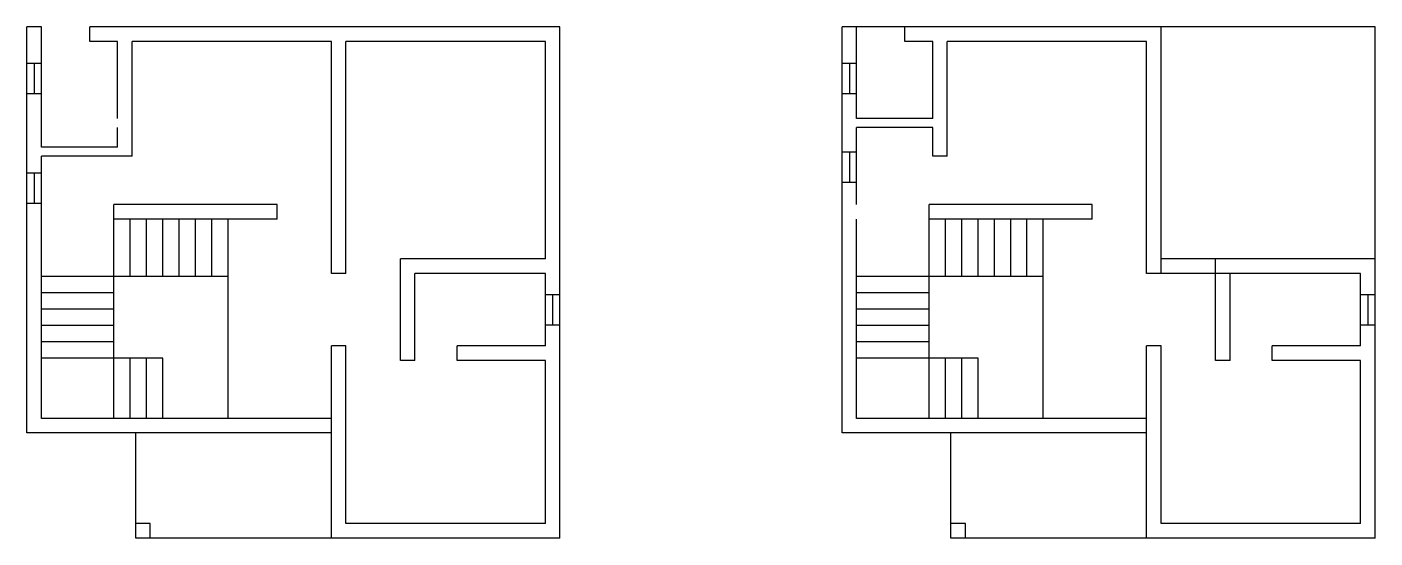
# Model space of a CAD drawing. Header units: inches. Extents: x -2903 to 3367, y -161 to 1064.
# Drawn here: x -342.41 to -320.1, y 853.37 to 861.83 of the extents above; entities that cross this region are included whole.
import ezdxf

# ---------------------------------------------------------------- set-up
doc = ezdxf.new("R2010")
doc.units = ezdxf.units.IN
doc.header["$MEASUREMENT"] = 0

msp = doc.modelspace()

# ---------------------------------------------------------------- linework, layer by layer
for p, q in [((-342.409, 855.111), (-342.409, 861.831)), ((-342.169, 861.831), (-342.409, 861.831)), ((-342.169, 861.591), (-342.169, 861.831)), ((-333.589, 861.831), (-341.369, 861.831)), ((-337.129, 861.831), (-341.369, 861.831)), ((-341.369, 861.591), (-341.369, 861.831)), ((-333.589, 853.371), (-333.589, 861.831)), ((-328.918, 855.111), (-328.918, 861.831)), ((-328.678, 861.831), (-328.918, 861.831)), ((-320.098, 861.831), (-328.678, 861.831)), ((-328.678, 861.591), (-328.678, 861.831)), ((-323.638, 861.831), (-327.878, 861.831)), ((-327.878, 861.591), (-327.878, 861.831)), ((-323.638, 857.751), (-323.638, 861.831)), ((-320.098, 853.371), (-320.098, 861.831)), ((-342.169, 859.841), (-342.169, 861.591)), ((-340.909, 861.591), (-341.369, 861.591)), ((-340.909, 860.361), (-340.909, 861.591)), ((-337.369, 861.591), (-340.669, 861.591)), ((-340.669, 859.691), (-340.669, 861.591)), ((-337.369, 857.751), (-337.369, 861.591)), ((-333.829, 861.591), (-337.129, 861.591)), ((-337.129, 857.751), (-337.129, 861.591)), ((-333.829, 857.991), (-333.829, 861.591)), ((-328.678, 860.361), (-328.678, 861.591)), ((-327.418, 861.591), (-327.878, 861.591)), ((-327.418, 860.361), (-327.418, 861.591)), ((-327.178, 859.691), (-327.178, 861.591)), ((-323.878, 861.591), (-327.178, 861.591)), ((-323.878, 857.751), (-323.878, 861.591)), ((-342.169, 861.226), (-342.409, 861.226)), ((-342.289, 861.226), (-342.289, 860.726)), ((-328.678, 861.226), (-328.918, 861.226)), ((-328.798, 861.226), (-328.798, 860.726)), ((-342.169, 860.726), (-342.409, 860.726)), ((-328.678, 860.726), (-328.918, 860.726)), ((-342.169, 860.316), (-342.169, 860.361)), ((-340.909, 860.316), (-340.909, 860.361)), ((-328.678, 860.316), (-328.678, 860.361)), ((-327.418, 860.316), (-327.418, 860.361)), ((-342.169, 860.121), (-342.169, 860.166)), ((-340.909, 860.121), (-340.909, 860.166)), ((-340.909, 859.841), (-340.909, 860.121)), ((-327.418, 860.316), (-328.678, 860.316)), ((-328.678, 860.121), (-328.678, 860.166)), ((-327.418, 860.166), (-328.678, 860.166)), ((-328.678, 858.891), (-328.678, 860.121)), ((-327.418, 860.121), (-327.418, 860.166)), ((-327.418, 859.691), (-327.418, 860.121)), ((-340.909, 859.841), (-342.169, 859.841)), ((-342.169, 855.351), (-342.169, 859.691)), ((-340.909, 859.691), (-342.169, 859.691)), ((-340.909, 859.841), (-341.369, 859.841)), ((-340.669, 859.691), (-340.909, 859.691)), ((-328.678, 859.756), (-328.918, 859.756)), ((-328.798, 859.756), (-328.798, 859.256)), ((-327.178, 859.691), (-327.418, 859.691)), ((-342.169, 859.41), (-342.409, 859.41)), ((-342.289, 859.41), (-342.289, 858.91)), ((-328.678, 859.256), (-328.918, 859.256)), ((-342.169, 858.91), (-342.409, 858.91)), ((-340.669, 858.891), (-340.969, 858.891)), ((-340.969, 855.351), (-340.969, 858.891)), ((-338.269, 858.891), (-340.669, 858.891)), ((-338.269, 858.651), (-338.269, 858.891)), ((-327.478, 855.351), (-327.478, 858.891)), ((-327.178, 858.891), (-327.478, 858.891)), ((-324.778, 858.891), (-327.178, 858.891)), ((-324.778, 858.651), (-324.778, 858.891)), ((-338.269, 858.651), (-340.969, 858.651)), ((-340.699, 857.701), (-340.699, 858.651)), ((-340.429, 857.701), (-340.429, 858.651)), ((-340.159, 857.701), (-340.159, 858.651)), ((-339.889, 857.701), (-339.889, 858.651)), ((-339.619, 857.701), (-339.619, 858.651)), ((-339.349, 857.701), (-339.349, 858.651)), ((-339.079, 855.351), (-339.079, 858.651)), ((-328.678, 855.351), (-328.678, 858.651)), ((-324.778, 858.651), (-327.478, 858.651)), ((-327.208, 857.701), (-327.208, 858.651)), ((-326.938, 857.701), (-326.938, 858.651)), ((-326.668, 857.701), (-326.668, 858.651)), ((-326.398, 857.701), (-326.398, 858.651)), ((-326.128, 857.701), (-326.128, 858.651)), ((-325.858, 857.701), (-325.858, 858.651)), ((-325.588, 855.351), (-325.588, 858.651)), ((-333.829, 857.991), (-336.229, 857.991)), ((-336.229, 856.311), (-336.229, 857.991)), ((-320.098, 857.991), (-323.638, 857.991)), ((-322.738, 856.311), (-322.738, 857.991)), ((-339.079, 857.701), (-342.169, 857.701)), ((-337.129, 857.751), (-337.369, 857.751)), ((-333.829, 857.751), (-335.989, 857.751)), ((-335.989, 856.311), (-335.989, 857.751)), ((-333.829, 856.551), (-333.829, 857.751)), ((-325.588, 857.701), (-328.678, 857.701)), ((-323.638, 857.751), (-323.878, 857.751)), ((-320.338, 857.751), (-323.638, 857.751)), ((-322.498, 856.311), (-322.498, 857.751)), ((-320.338, 856.551), (-320.338, 857.751)), ((-340.969, 857.431), (-342.169, 857.431)), ((-333.829, 857.401), (-333.589, 857.401)), ((-333.709, 857.401), (-333.709, 856.901)), ((-327.478, 857.431), (-328.678, 857.431)), ((-320.338, 857.401), (-320.098, 857.401)), ((-320.218, 857.401), (-320.218, 856.901)), ((-340.969, 857.161), (-342.169, 857.161)), ((-327.478, 857.161), (-328.678, 857.161)), ((-340.969, 856.891), (-342.169, 856.891)), ((-333.829, 856.901), (-333.589, 856.901)), ((-327.478, 856.891), (-328.678, 856.891)), ((-320.338, 856.901), (-320.098, 856.901)), ((-340.969, 856.621), (-342.169, 856.621)), ((-337.369, 853.371), (-337.369, 856.551)), ((-337.129, 856.551), (-337.369, 856.551)), ((-337.129, 853.611), (-337.129, 856.551)), ((-333.829, 856.551), (-335.289, 856.551)), ((-335.289, 856.311), (-335.289, 856.551)), ((-327.478, 856.621), (-328.678, 856.621)), ((-323.878, 853.371), (-323.878, 856.551)), ((-323.638, 856.551), (-323.878, 856.551)), ((-323.638, 853.611), (-323.638, 856.551)), ((-321.798, 856.311), (-321.798, 856.551)), ((-320.338, 856.551), (-321.798, 856.551)), ((-340.159, 856.351), (-342.169, 856.351)), ((-340.699, 855.351), (-340.699, 856.351)), ((-340.429, 855.351), (-340.429, 856.351)), ((-340.159, 855.351), (-340.159, 856.351)), ((-326.668, 856.351), (-328.678, 856.351)), ((-327.208, 855.351), (-327.208, 856.351)), ((-326.938, 855.351), (-326.938, 856.351)), ((-326.668, 855.351), (-326.668, 856.351)), ((-335.989, 856.311), (-336.229, 856.311)), ((-333.829, 856.311), (-335.289, 856.311)), ((-333.829, 853.611), (-333.829, 856.311)), ((-322.498, 856.311), (-322.738, 856.311)), ((-320.338, 856.311), (-321.798, 856.311)), ((-320.338, 853.611), (-320.338, 856.311)), ((-337.369, 855.351), (-342.169, 855.351)), ((-323.878, 855.351), (-328.678, 855.351)), ((-337.369, 855.111), (-342.409, 855.111)), ((-340.609, 853.371), (-340.609, 855.111)), ((-323.878, 855.111), (-328.918, 855.111)), ((-327.118, 853.371), (-327.118, 855.111)), ((-340.369, 853.611), (-340.609, 853.611)), ((-340.369, 853.371), (-340.369, 853.611)), ((-333.829, 853.611), (-337.129, 853.611)), ((-326.878, 853.611), (-327.118, 853.611)), ((-326.878, 853.371), (-326.878, 853.611)), ((-320.338, 853.611), (-323.638, 853.611)), ((-333.589, 853.371), (-340.609, 853.371)), ((-320.098, 853.371), (-327.118, 853.371))]:
    msp.add_line(p, q)

doc.saveas('drawing.dxf')
